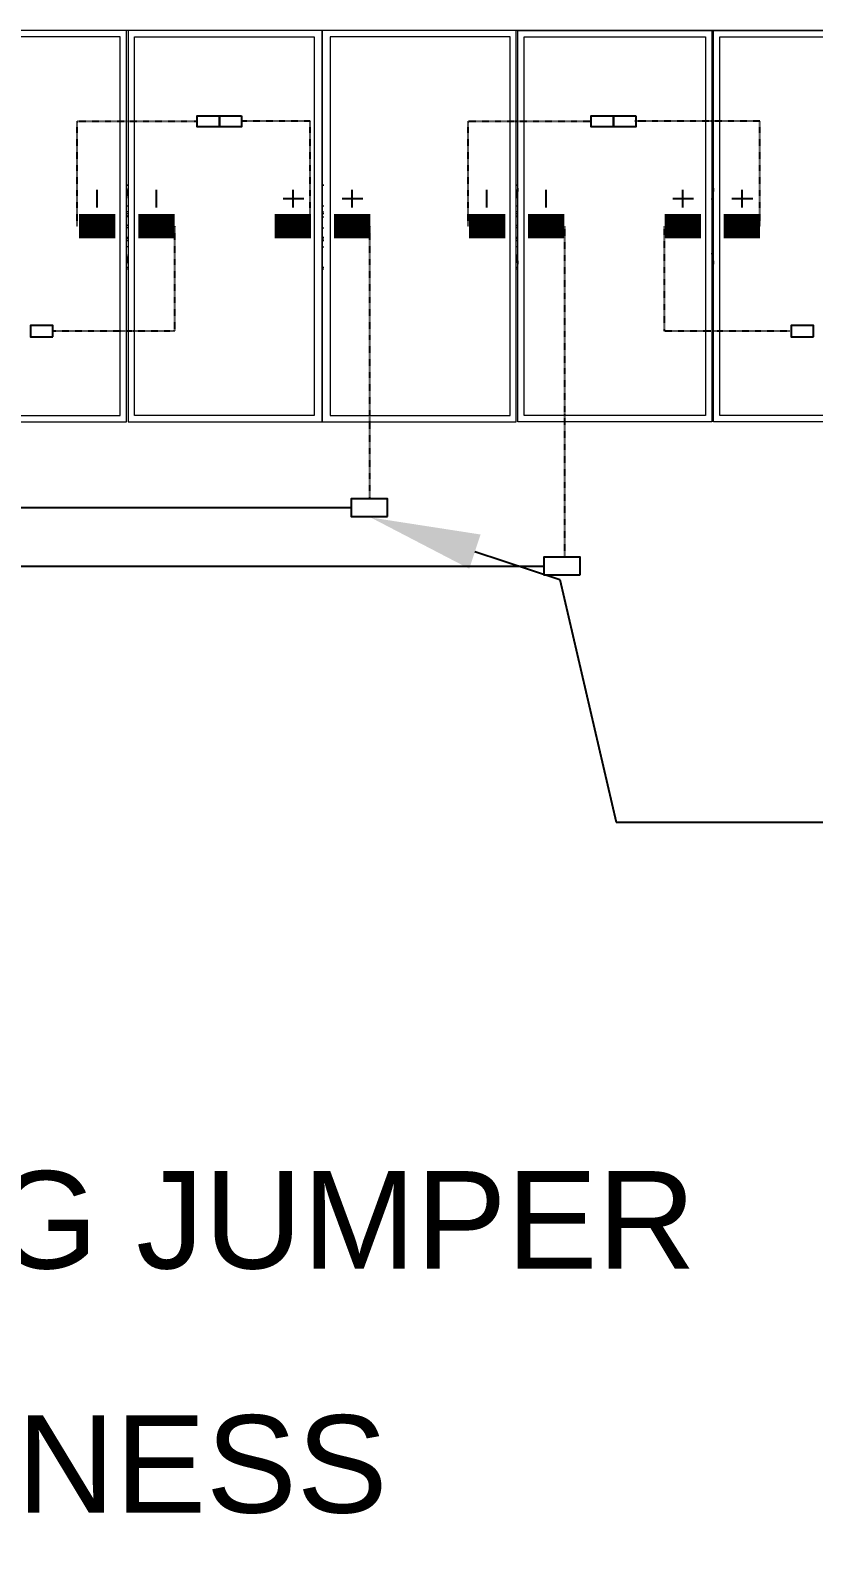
# Model space of a CAD drawing. Header units: feet. Extents: x -12372 to 90117, y -14865 to 4121.
# Drawn here: x 6714 to 6874.6, y 3423.8 to 3738.1 of the extents above; entities that cross this region are included whole.
import ezdxf
from ezdxf import colors
from ezdxf.entities.mleader import LeaderData, LeaderLine
from ezdxf.lldxf.tags import DXFTag
from ezdxf.math import Vec2, Vec3

# ---------------------------------------------------------------- set-up
doc = ezdxf.new("R2010")
doc.units = ezdxf.units.FT
doc.header["$MEASUREMENT"] = 0
doc.linetypes.add('HIDDEN', pattern=[0.375, 0.25, -0.125])
for name, color, linetype in [('E-DC HARNESS-NEG', 170, 'DC HARNESS CABLE'), ('E-DC HARNESS-POS', 10, 'DC HARNESS CABLE'), ('E-HARN-COMP', 8, 'Continuous'), ('E-TRNK-CABL-NEG', 6, 'HIDDEN'), ('E-TRUNK-CABLE-POS', 6, 'HIDDEN'), ('G-ANNO-TEXT', 1, 'Continuous'), ('Polarity-Text', 7, 'Continuous')]:
    doc.layers.add(name, color=color, linetype=linetype)
doc.styles.add('NEI-A', font='arial.ttf')
doc.styles.get("Standard").update_dxf_attribs({"font": 'arial.ttf'})
tags = doc.linetypes.add('DC HARNESS CABLE', pattern='A,0.5,-0.2,["DH",Standard,S=0.1,R=0,X=-0.1,Y=-0.05],-0.2', length=0.9).pattern_tags.tags
tags[6] = DXFTag(74, 10)

# ---------------------------------------------------------------- blocks, each defined once
blk = doc.blocks.new('A$C47dfd34d')
at = {"lineweight": 5}
for points in [[(13.6994, 0.4133), (11.8445, 0.4133)], [(13.4861, 0.4067), (13.4861, 0.0067)], [(13.4928, 0.4133), (13.4928, 0)], [(12.8745, 0.235), (12.8761, 0.2467), (12.8761, 0.2433)], [(13.0811, 0.235), (13.0811, 0.2467), (13.0811, 0.2433)], [(13.2861, 0.235), (13.2878, 0.2467), (13.2878, 0.2433)], [(13.4928, 0.235), (13.4945, 0.2467), (13.4945, 0.2433)], [(12.8745, 0.2283), (12.8761, 0.2283)], [(13.0811, 0.2283), (13.0828, 0.2283)], [(13.2861, 0.2283), (13.2878, 0.2283)], [(13.4928, 0.2283), (13.4945, 0.2283)], [(12.8761, 0.2217), (12.8745, 0.2217)], [(12.8745, 0.22), (12.8761, 0.22)], [(12.8761, 0.2167), (12.8745, 0.2167), (12.8761, 0.2183)], [(13.0811, 0.2217), (13.0828, 0.2217)], [(13.0811, 0.22), (13.0828, 0.22)], [(13.0811, 0.2183), (13.0811, 0.2167), (13.0828, 0.2167)], [(13.2878, 0.2217), (13.2861, 0.2217)], [(13.2861, 0.22), (13.2878, 0.22)], [(13.2878, 0.2167), (13.2861, 0.2167), (13.2878, 0.2183)], [(13.4945, 0.2217), (13.4928, 0.2217)], [(13.4928, 0.22), (13.4945, 0.22)], [(13.4945, 0.2167), (13.4928, 0.2167), (13.4945, 0.2183)], [(12.8745, 0.2067), (12.8761, 0.2083)], [(12.8761, 0.205), (12.8745, 0.205)], [(12.8745, 0.195), (12.8761, 0.195)], [(13.0811, 0.2067), (13.0811, 0.2083)], [(13.0811, 0.205), (13.0828, 0.205)], [(13.0811, 0.195), (13.0828, 0.195)], [(13.2861, 0.2067), (13.2878, 0.2083)], [(13.2878, 0.205), (13.2861, 0.205)], [(13.2861, 0.195), (13.2878, 0.195)], [(13.4928, 0.2067), (13.4945, 0.2083)], [(13.4945, 0.205), (13.4928, 0.205)], [(13.4928, 0.195), (13.4945, 0.195)], [(12.8761, 0.1933), (12.8745, 0.1933)], [(12.8745, 0.1917), (12.8761, 0.1917)], [(12.8761, 0.185), (12.8745, 0.185)], [(12.8761, 0.17), (12.8761, 0.1667), (12.8745, 0.1783)], [(13.0811, 0.1933), (13.0828, 0.1933)], [(13.0811, 0.1917), (13.0828, 0.1917)], [(13.0811, 0.185), (13.0828, 0.185)], [(13.0811, 0.17), (13.0811, 0.1667), (13.0811, 0.1783)], [(13.2878, 0.1933), (13.2861, 0.1933)], [(13.2861, 0.1917), (13.2878, 0.1917)], [(13.2878, 0.185), (13.2861, 0.185)], [(13.2878, 0.17), (13.2878, 0.1667), (13.2861, 0.1783)], [(13.4945, 0.1933), (13.4928, 0.1933)], [(13.4928, 0.1917), (13.4945, 0.1917)], [(13.4945, 0.185), (13.4928, 0.185)], [(13.4945, 0.17), (13.4945, 0.1667), (13.4928, 0.1783)], [(12.8745, 0.1633), (12.8761, 0.1633)], [(12.8761, 0.1667), (12.8761, 0.1667)], [(13.0811, 0.1667), (13.0811, 0.1667)], [(13.0811, 0.1633), (13.0828, 0.1633)], [(13.2861, 0.1633), (13.2878, 0.1633)], [(13.2878, 0.1667), (13.2878, 0.1667)], [(13.4928, 0.1633), (13.4945, 0.1633)], [(13.4945, 0.1667), (13.4945, 0.1667)], [(12.8745, 0.1617), (12.8761, 0.1617)], [(13.0811, 0.1617), (13.0828, 0.1617)], [(13.2861, 0.1617), (13.2878, 0.1617)], [(13.4928, 0.1617), (13.4945, 0.1617)]]:
    blk.add_lwpolyline(points, dxfattribs=at)
for points in [[(12.6695, 0), (12.8745, 0), (12.8745, 0.4133), (12.6695, 0.4133)], [(12.6762, 0.0067), (12.8678, 0.0067), (12.8678, 0.4067), (12.6762, 0.4067)], [(12.8761, 0.4133), (12.8761, 0), (13.0811, 0), (13.0811, 0.4133)], [(13.0728, 0.4067), (13.0728, 0.0067), (12.8828, 0.0067), (12.8828, 0.4067)], [(13.2861, 0.4133), (13.0811, 0.4133), (13.0811, 0), (13.2861, 0)], [(13.0895, 0.0067), (13.2795, 0.0067), (13.2795, 0.4067), (13.0895, 0.4067)], [(13.2878, 0), (13.2878, 0.4133), (13.4928, 0.4133), (13.4928, 0)], [(13.2945, 0.0067), (13.2945, 0.4067), (13.4861, 0.4067), (13.4861, 0.0067)], [(13.4945, 0), (13.4945, 0.4133), (13.6994, 0.4133), (13.6994, 0)], [(13.5011, 0.0067), (13.5011, 0.4067), (13.6928, 0.4067), (13.6928, 0.0067)], [(12.8761, 0.25), (12.8745, 0.25)], [(13.0828, 0.25), (13.0811, 0.25)], [(13.2878, 0.25), (13.2861, 0.25)], [(13.4945, 0.25), (13.4928, 0.25)]]:
    blk.add_lwpolyline(points, close=True, dxfattribs=at)

msp = doc.modelspace()

# ---------------------------------------------------------------- linework, layer by layer
at = {"layer": 'E-DC HARNESS-NEG', "ltscale": 0.5}
msp.add_lwpolyline([(6166.88, 3628.17), (6819.36, 3628.17)], dxfattribs=at)
at = {"layer": 'E-DC HARNESS-POS', "ltscale": 0.5}
msp.add_lwpolyline([(6184.88, 3640.17), (6779.78, 3640.17)], dxfattribs=at)
at = {"layer": 'E-HARN-COMP'}
for points in [[(6752.74, 3720.63), (6752.74, 3718.31), (6748.18, 3718.31), (6748.18, 3720.63)], [(6757.3, 3720.63), (6757.3, 3718.31), (6752.74, 3718.31), (6752.74, 3720.63)], [(6833.61, 3720.63), (6833.61, 3718.31), (6829.04, 3718.31), (6829.04, 3720.63)], [(6838.17, 3720.63), (6838.17, 3718.31), (6833.61, 3718.31), (6833.61, 3720.63)], [(6718.55, 3675.24), (6718.55, 3677.56), (6713.99, 3677.56), (6713.99, 3675.24)], [(6874.64, 3675.24), (6874.64, 3677.56), (6870.07, 3677.56), (6870.07, 3675.24)], [(6787.24, 3638.36), (6787.24, 3641.97), (6779.78, 3641.97), (6779.78, 3638.36)], [(6826.78, 3626.36), (6826.78, 3629.97), (6819.32, 3629.97), (6819.32, 3626.36)]]:
    msp.add_lwpolyline(points, close=True, dxfattribs=at)
at = {"layer": 'E-HARN-COMP', "const_width": 5}
for points in [[(6723.94, 3697.94), (6731.4, 3697.94)], [(6743.53, 3697.94), (6736.08, 3697.94)], [(6764.1, 3697.94), (6771.55, 3697.94)], [(6783.69, 3697.94), (6776.24, 3697.94)], [(6803.93, 3697.94), (6811.39, 3697.94)], [(6823.52, 3697.94), (6816.07, 3697.94)], [(6844.09, 3697.94), (6851.54, 3697.94)], [(6863.68, 3697.94), (6856.23, 3697.94)]]:
    msp.add_lwpolyline(points, dxfattribs=at)
at = {"layer": 'E-TRNK-CABL-NEG', "ltscale": 0.1}
for points in [[(6723.52, 3697.94), (6723.52, 3719.47), (6748.18, 3719.47)], [(6803.76, 3697.94), (6803.76, 3719.47), (6829.04, 3719.47)], [(6743.53, 3697.94), (6743.53, 3676.4), (6718.55, 3676.4)], [(6823.53, 3697.96), (6823.53, 3629.97)]]:
    msp.add_lwpolyline(points, dxfattribs=at)
at = {"layer": 'E-TRUNK-CABLE-POS', "ltscale": 0.1}
for points in [[(6771.33, 3697.94), (6771.33, 3719.47), (6757.15, 3719.47)], [(6863.68, 3697.94), (6863.68, 3719.47), (6838.02, 3719.47)], [(6783.56, 3697.94), (6783.56, 3641.97)], [(6870.22, 3676.4), (6844.09, 3676.4), (6844.09, 3697.94)]]:
    msp.add_lwpolyline(points, dxfattribs=at)
at = {"layer": 'Polarity-Text'}
for p, q in [((6727.59, 3705.4), (6727.59, 3701.78)), ((6739.73, 3705.4), (6739.73, 3701.78)), ((6767.79, 3705.4), (6767.79, 3701.78)), ((6779.93, 3705.4), (6779.93, 3701.78)), ((6807.58, 3705.4), (6807.58, 3701.78)), ((6819.72, 3705.4), (6819.72, 3701.78)), ((6847.78, 3705.4), (6847.78, 3701.78)), ((6859.92, 3705.4), (6859.92, 3701.78)), ((6770.06, 3703.59), (6765.79, 3703.59)), ((6782.2, 3703.59), (6777.93, 3703.59)), ((6850.05, 3703.59), (6845.78, 3703.59)), ((6862.2, 3703.59), (6857.92, 3703.59))]:
    msp.add_line(p, q, dxfattribs=at)

# ---------------------------------------------------------------- block references
at = {"xscale": 194.318304, "yscale": 194.318304, "zscale": 194.318304}
msp.add_blockref('A$C47dfd34d', (4231.93, 3657.78), dxfattribs=at)

# ---------------------------------------------------------------- next in the draw order: leaders
at = {"layer": 'G-ANNO-TEXT'}
ml = msp.add_multileader_mtext('Standard', dxfattribs=at)
ml.set_content('(TYP.) BLA HARNESS CONNECTORS', color=256, style='NEI-A')
ml.set_leader_properties()
ml.build(insert=Vec2(0, 0))
ml.multileader.update_dxf_attribs({"dogleg_length": 0.36, "arrow_head_size": 22.51})
ctx = ml.context
ctx.base_point, ctx.char_height, ctx.arrow_head_size, ctx.landing_gap_size, ctx.plane_origin = Vec3(6880.29, 3575.56, -22.9), 20, 22.51, 23.05, Vec3(13258.79, -2420.82, -22.9)
notes = []
notes.append((ctx, [(0, (1, 1, 0), (6834.19, 3575.56, -22.9), (1, 0), 46.1, [(0, [(6783.78, 3638.14, -22.9), (6822.6, 3625.42, -22.9)], 0, [])])]))
ctx.mtext.insert, ctx.mtext.width, ctx.mtext.flow_direction = Vec3(6903.34, 3588.5, -22.9), 489.3132, 5
ctx.mtext.has_bg_fill, ctx.mtext.bg_color, ctx.mtext.bg_scale_factor, ctx.mtext.bg_transparency, ctx.mtext.use_window_bg_color = 1, -1073741824, 1.5, 0, 1
for ctx, leaders in notes:
    for number, flags, end, landing, length, lines in leaders:
        leader = LeaderData()
        leader.index, (leader.has_last_leader_line, leader.has_dogleg_vector, leader.attachment_direction) = number, flags
        leader.last_leader_point, leader.dogleg_vector, leader.dogleg_length = Vec3(end), Vec3(landing), length
        for number, points, colour, breaks in lines:
            line = LeaderLine()
            line.index, line.vertices, line.color, line.breaks = number, Vec3.list(points), colors.encode_raw_color(colour), breaks
            leader.lines.append(line)
        ctx.leaders.append(leader)

# ---------------------------------------------------------------- next in the draw order: leaders
ml = msp.add_multileader_mtext('Standard', dxfattribs=at)
ml.set_content('MOTOR GAP STRING JUMPER', color=256, style='NEI-A')
ml.set_leader_properties()
ml.build(insert=Vec2(0, 0))
ml.multileader.update_dxf_attribs({"dogleg_length": 0.36, "arrow_head_size": 22.51})
ctx = ml.context
ctx.base_point, ctx.char_height, ctx.arrow_head_size, ctx.landing_gap_size, ctx.plane_origin = Vec3(6420.79, 3493.78, -22.9), 20, 22.51, 23.05, Vec3(13801.38, -1892.66, -22.9)
notes = []
notes.append((ctx, [(0, (1, 1, 0), (6374.69, 3493.78, -22.9), (1, 0), 46.1, [(0, [(6165.09, 3676.14, -22.9)], 0, [])])]))
ctx.mtext.insert, ctx.mtext.width, ctx.mtext.flow_direction = Vec3(6443.84, 3503.95, -22.9), 406.5438, 5
ctx.mtext.has_bg_fill, ctx.mtext.bg_color, ctx.mtext.bg_scale_factor, ctx.mtext.bg_transparency, ctx.mtext.use_window_bg_color = 1, -1073741824, 1.5, 0, 1
for ctx, leaders in notes:
    for number, flags, end, landing, length, lines in leaders:
        leader = LeaderData()
        leader.index, (leader.has_last_leader_line, leader.has_dogleg_vector, leader.attachment_direction) = number, flags
        leader.last_leader_point, leader.dogleg_vector, leader.dogleg_length = Vec3(end), Vec3(landing), length
        for number, points, colour, breaks in lines:
            line = LeaderLine()
            line.index, line.vertices, line.color, line.breaks = number, Vec3.list(points), colors.encode_raw_color(colour), breaks
            leader.lines.append(line)
        ctx.leaders.append(leader)

# ---------------------------------------------------------------- next in the draw order: leaders
ml = msp.add_multileader_mtext('Standard', dxfattribs=at)
ml.set_content('(+) SHORT BLA HARNESS', color=256, style='NEI-A')
ml.set_leader_properties()
ml.build(insert=Vec2(0, 0))
ml.multileader.update_dxf_attribs({"dogleg_length": 0.36, "arrow_head_size": 22.51})
ctx = ml.context
ctx.base_point, ctx.char_height, ctx.arrow_head_size, ctx.landing_gap_size, ctx.plane_origin = Vec3(6420.36, 3440.89, -22.9), 20, 22.51, 23.05, Vec3(13733.12, -1862.49, -22.9)
notes = []
notes.append((ctx, [(0, (1, 1, 0), (6374.26, 3440.89, -22.9), (1, 0), 46.1, [(1, [(6182.07, 3650.9, -22.9)], 0, [])])]))
ctx.mtext.insert, ctx.mtext.width, ctx.mtext.defined_height, ctx.mtext.flow_direction = Vec3(6443.41, 3453.83, -22.9), 359.2582, 23.35, 5
ctx.mtext.has_bg_fill, ctx.mtext.bg_color, ctx.mtext.bg_scale_factor, ctx.mtext.bg_transparency, ctx.mtext.use_window_bg_color = 1, -1073741824, 1.5, 0, 1
for ctx, leaders in notes:
    for number, flags, end, landing, length, lines in leaders:
        leader = LeaderData()
        leader.index, (leader.has_last_leader_line, leader.has_dogleg_vector, leader.attachment_direction) = number, flags
        leader.last_leader_point, leader.dogleg_vector, leader.dogleg_length = Vec3(end), Vec3(landing), length
        for number, points, colour, breaks in lines:
            line = LeaderLine()
            line.index, line.vertices, line.color, line.breaks = number, Vec3.list(points), colors.encode_raw_color(colour), breaks
            leader.lines.append(line)
        ctx.leaders.append(leader)

doc.saveas('drawing.dxf')
